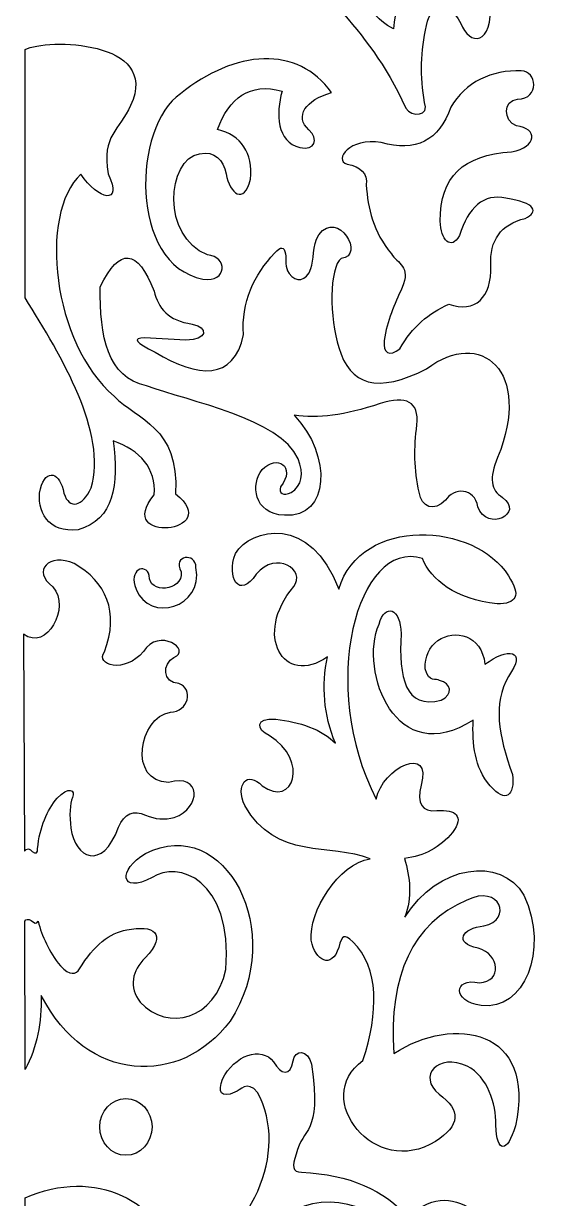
# Model space of a CAD drawing. Header units: centimetres. Extents: x -29 to 29, y -119 to 120.
# Drawn here: x 12.04 to 28.26, y -95.54 to -59.28 of the extents above; entities that cross this region are included whole.
import ezdxf

# ---------------------------------------------------------------- set-up
doc = ezdxf.new("R2010")
doc.units = ezdxf.units.CM
doc.header["$MEASUREMENT"] = 0
doc.layers.add('layer 1', color=7, linetype='Continuous')

msp = doc.modelspace()

# ---------------------------------------------------------------- linework, layer by layer
at = {"layer": 'layer 1', "color": 177}
msp.add_ellipse((15.19354, -93.33586), major_axis=(0, 0.875), ratio=0.92285714, dxfattribs=at)
for points, knots in [([(24.40228, -61.71586), (24.58081, -62.13613), (24.00736, -62.186), (23.82479, -61.89086), (23.82479, -61.89086), (22.59183, -59.16221), (20.93943, -58.3938), (19.89479, -56.19586), (19.89479, -56.19586), (18.98981, -54.47193), (18.73062, -51.04491), (21.04229, -49.23586), (21.04229, -49.23586), (21.65816, -48.62799), (22.13608, -48.748), (22.47603, -49.59586), (22.47603, -49.59586), (22.73747, -50.48303), (22.6037, -51.08947), (22.05228, -50.98336), (22.05228, -50.98336), (21.27371, -50.54859), (20.94025, -51.50682), (21.53978, -52.26586), (21.53978, -52.26586), (22.02274, -52.94497), (21.36554, -53.49293), (20.91478, -52.76086), (20.91478, -52.76086), (20.71196, -52.30058), (20.51016, -52.28976), (20.30979, -52.93586), (20.30979, -52.93586), (20.13656, -53.48667), (20.07635, -54.05872), (20.10979, -54.64836), (20.10979, -54.64836), (20.15165, -55.00836), (20.25833, -55.11336), (20.42979, -54.96336), (20.42979, -54.96336), (20.71678, -54.59468), (21.30836, -54.51197), (21.42728, -55.05836), (21.42728, -55.05836), (21.36012, -55.91583), (21.60876, -56.30726), (22.24103, -56.51711), (22.24103, -56.51711), (23.00024, -56.8414), (23.15983, -57.71811), (22.50228, -58.20586), (22.50228, -58.20586), (22.50706, -58.67187), (22.94919, -59.19994), (23.44978, -59.44336), (23.44978, -59.44336), (23.58499, -57.19668), (26.18071, -56.44531), (26.43729, -58.57336), (26.43729, -58.57336), (26.51023, -60.03103), (25.78922, -59.95502), (25.51978, -59.27836), (25.51978, -59.27836), (25.10466, -58.48945), (24.62714, -58.61469), (24.45979, -59.34336), (24.45979, -59.34336), (24.28915, -60.12594), (24.26021, -60.91624), (24.40228, -61.71586)], [0, 0, 0, 0, 0.05263158, 0.05263158, 0.05263158, 0.05263158, 0.10526316, 0.10526316, 0.10526316, 0.10526316, 0.15789474, 0.15789474, 0.15789474, 0.15789474, 0.21052632, 0.21052632, 0.21052632, 0.21052632, 0.26315789, 0.26315789, 0.26315789, 0.26315789, 0.31578947, 0.31578947, 0.31578947, 0.31578947, 0.36842105, 0.36842105, 0.36842105, 0.36842105, 0.42105263, 0.42105263, 0.42105263, 0.42105263, 0.47368421, 0.47368421, 0.47368421, 0.47368421, 0.52631579, 0.52631579, 0.52631579, 0.52631579, 0.57894737, 0.57894737, 0.57894737, 0.57894737, 0.63157895, 0.63157895, 0.63157895, 0.63157895, 0.68421053, 0.68421053, 0.68421053, 0.68421053, 0.73684211, 0.73684211, 0.73684211, 0.73684211, 0.78947368, 0.78947368, 0.78947368, 0.78947368, 0.84210526, 0.84210526, 0.84210526, 0.84210526, 0.89473684, 0.89473684, 0.89473684, 0.89473684, 1, 1, 1, 1]), ([(12.08854, -60.08086), (12.08854, -60.08086), (12.08354, -67.74336), (12.08354, -67.74336), (12.08354, -67.74336), (13.23339, -69.59769), (14.62345, -71.91077), (14.12354, -73.61586), (14.12354, -73.61586), (13.86432, -74.188), (13.44773, -74.3005), (13.28354, -73.78086), (13.28354, -73.78086), (13.17991, -73.14432), (12.73251, -72.97678), (12.55604, -73.64336), (12.55604, -73.64336), (12.40964, -74.33053), (12.80842, -75.02067), (13.72354, -74.90586), (13.72354, -74.90586), (14.83478, -74.5965), (14.97694, -73.5166), (14.80104, -72.16086), (14.80104, -72.16086), (15.63895, -72.44951), (16.12401, -73.01367), (16.06854, -73.82336), (16.06854, -73.82336), (14.79528, -75.36636), (18.2664, -75.01437), (16.72354, -73.79461), (16.72354, -73.79461), (16.84903, -71.72458), (15.54324, -71.5182), (14.83104, -70.78586), (14.83104, -70.78586), (12.92854, -69.15961), (12.48945, -65.17012), (13.80604, -63.92836), (13.80604, -63.92836), (14.33334, -64.7316), (15.11931, -64.90549), (14.65104, -63.92086), (14.65104, -63.92086), (14.43592, -62.72877), (15.00832, -62.57244), (15.34104, -61.80836), (15.34104, -61.80836), (16.27703, -59.76876), (12.73614, -59.74933), (12.08854, -60.08086)], [0, 0, 0, 0, 0.07142857, 0.07142857, 0.07142857, 0.07142857, 0.14285714, 0.14285714, 0.14285714, 0.14285714, 0.21428571, 0.21428571, 0.21428571, 0.21428571, 0.28571429, 0.28571429, 0.28571429, 0.28571429, 0.35714286, 0.35714286, 0.35714286, 0.35714286, 0.42857143, 0.42857143, 0.42857143, 0.42857143, 0.5, 0.5, 0.5, 0.5, 0.57142857, 0.57142857, 0.57142857, 0.57142857, 0.64285714, 0.64285714, 0.64285714, 0.64285714, 0.71428571, 0.71428571, 0.71428571, 0.71428571, 0.78571429, 0.78571429, 0.78571429, 0.78571429, 0.85714286, 0.85714286, 0.85714286, 0.85714286, 1, 1, 1, 1]), ([(21.53603, -61.41336), (20.73494, -61.63751), (20.37985, -62.15369), (20.83854, -62.56086), (20.83854, -62.56086), (21.15666, -62.85031), (21.02407, -63.20661), (20.55968, -63.1103), (20.55968, -63.1103), (19.84687, -62.93485), (19.81627, -62.06719), (20.00968, -61.3703), (20.00968, -61.3703), (19.00915, -61.08451), (18.37228, -61.59097), (18.02354, -62.55336), (18.02354, -62.55336), (18.73494, -62.72365), (19.13449, -63.28517), (19.03604, -64.08836), (19.03604, -64.08836), (18.84077, -64.88642), (18.3985, -64.54003), (18.28604, -63.91836), (18.28604, -63.91836), (18.18202, -63.48292), (17.94476, -63.20801), (17.46604, -63.30336), (17.46604, -63.30336), (16.45753, -63.4715), (16.28162, -65.86614), (17.70604, -66.42086), (17.70604, -66.42086), (18.34332, -66.47267), (18.3311, -67.28416), (17.57104, -67.16836), (17.57104, -67.16836), (15.26918, -66.73161), (15.40831, -62.4379), (16.87604, -61.44836), (16.87604, -61.44836), (18.55777, -60.09598), (20.49663, -59.94066), (21.53603, -61.41336)], [0, 0, 0, 0, 0.08333333, 0.08333333, 0.08333333, 0.08333333, 0.16666667, 0.16666667, 0.16666667, 0.16666667, 0.25, 0.25, 0.25, 0.25, 0.33333333, 0.33333333, 0.33333333, 0.33333333, 0.41666667, 0.41666667, 0.41666667, 0.41666667, 0.5, 0.5, 0.5, 0.5, 0.58333333, 0.58333333, 0.58333333, 0.58333333, 0.66666667, 0.66666667, 0.66666667, 0.66666667, 0.75, 0.75, 0.75, 0.75, 0.83333333, 0.83333333, 0.83333333, 0.83333333, 1, 1, 1, 1]), ([(22.60603, -64.26086), (22.64887, -63.90262), (22.43854, -63.7078), (22.01354, -63.61836), (22.01354, -63.61836), (21.5908, -63.50599), (22.0981, -62.78453), (23.06604, -62.95461), (23.06604, -62.95461), (24.13415, -63.2589), (24.84914, -62.89683), (25.21103, -61.86836), (25.21103, -61.86836), (25.65954, -61.09535), (26.47951, -60.69922), (27.38853, -60.74586), (27.38853, -60.74586), (27.85722, -60.73093), (27.97441, -61.60561), (27.27353, -61.61586), (27.27353, -61.61586), (26.81241, -61.66315), (26.83273, -62.28663), (27.23854, -62.44336), (27.23854, -62.44336), (27.9063, -62.50858), (27.88514, -63.09459), (27.0905, -63.24182), (27.0905, -63.24182), (25.58592, -63.33837), (24.88703, -64.01159), (24.88604, -65.38086), (24.88604, -65.38086), (24.8978, -65.95732), (25.22388, -66.29754), (25.48353, -65.82586), (25.48353, -65.82586), (25.74825, -64.95648), (26.23381, -64.51793), (26.90854, -64.67586), (26.90854, -64.67586), (27.84113, -64.8033), (27.93383, -65.11168), (27.50729, -65.29586), (27.50729, -65.29586), (26.75726, -65.48154), (26.40475, -65.96779), (26.44978, -66.75461), (26.44978, -66.75461), (26.47509, -67.74886), (25.96596, -68.22298), (25.15354, -67.94586), (25.15354, -67.94586), (24.52593, -68.22268), (24.02521, -68.64231), (23.64353, -69.31836), (23.64353, -69.31836), (23.31469, -69.56987), (23.11579, -69.46446), (23.16354, -69.06086), (23.16354, -69.06086), (23.2463, -68.44476), (23.48104, -67.96586), (23.71354, -67.43086), (23.71354, -67.43086), (23.99875, -66.78492), (23.56774, -66.68075), (23.38354, -66.39086), (23.38354, -66.39086), (22.81727, -65.70691), (22.65508, -64.98868), (22.60603, -64.26086)], [0, 0, 0, 0, 0.05263158, 0.05263158, 0.05263158, 0.05263158, 0.10526316, 0.10526316, 0.10526316, 0.10526316, 0.15789474, 0.15789474, 0.15789474, 0.15789474, 0.21052632, 0.21052632, 0.21052632, 0.21052632, 0.26315789, 0.26315789, 0.26315789, 0.26315789, 0.31578947, 0.31578947, 0.31578947, 0.31578947, 0.36842105, 0.36842105, 0.36842105, 0.36842105, 0.42105263, 0.42105263, 0.42105263, 0.42105263, 0.47368421, 0.47368421, 0.47368421, 0.47368421, 0.52631579, 0.52631579, 0.52631579, 0.52631579, 0.57894737, 0.57894737, 0.57894737, 0.57894737, 0.63157895, 0.63157895, 0.63157895, 0.63157895, 0.68421053, 0.68421053, 0.68421053, 0.68421053, 0.73684211, 0.73684211, 0.73684211, 0.73684211, 0.78947368, 0.78947368, 0.78947368, 0.78947368, 0.84210526, 0.84210526, 0.84210526, 0.84210526, 0.89473684, 0.89473684, 0.89473684, 0.89473684, 1, 1, 1, 1]), ([(14.39854, -67.40336), (14.39079, -68.95365), (14.62089, -70.19302), (15.83104, -70.46586), (15.83104, -70.46586), (17.17475, -70.95753), (19.939, -71.46771), (20.50354, -72.71336), (20.50354, -72.71336), (20.69262, -73.17705), (20.62523, -73.55809), (20.28854, -73.75336), (20.28854, -73.75336), (20.05591, -73.88345), (19.89982, -73.76864), (19.95979, -73.58461), (19.95979, -73.58461), (20.46202, -72.9465), (19.84089, -72.5702), (19.39729, -73.05086), (19.39729, -73.05086), (19.03664, -73.487), (19.12458, -74.4209), (20.08604, -74.45711), (20.08604, -74.45711), (21.47746, -74.55758), (21.56015, -72.60761), (20.38605, -71.37336), (20.38605, -71.37336), (21.12438, -71.48283), (21.92088, -71.37865), (23.03604, -71.01086), (23.03604, -71.01086), (23.83776, -70.75751), (24.24262, -70.9462), (24.16853, -71.66836), (24.16853, -71.66836), (24.07091, -72.36719), (24.08643, -73.06086), (24.23853, -73.74836), (24.23853, -73.74836), (24.30781, -74.21801), (24.70212, -74.36069), (25.04603, -73.99586), (25.04603, -73.99586), (25.29567, -73.59648), (25.95483, -73.59501), (26.04604, -74.20086), (26.04604, -74.20086), (26.33624, -74.98464), (27.49457, -74.41186), (26.80853, -73.90586), (26.80853, -73.90586), (26.44057, -73.69213), (26.39485, -73.30352), (26.65853, -72.67586), (26.65853, -72.67586), (27.74156, -70.00848), (26.14222, -68.66452), (24.46854, -69.93586), (24.46854, -69.93586), (22.95509, -70.71698), (22.08962, -70.43807), (21.76104, -69.28086), (21.76104, -69.28086), (21.46585, -68.38451), (21.46393, -66.8107), (21.83226, -66.53099), (21.83226, -66.53099), (22.5933, -66.4657), (21.74469, -65.00209), (21.14227, -65.79849), (21.14227, -65.79849), (20.93088, -66.14599), (21.00735, -66.58587), (20.89976, -66.84099), (20.89976, -66.84099), (20.76869, -67.23679), (20.43485, -67.2984), (20.22854, -66.99336), (20.22854, -66.99336), (20.07974, -66.79253), (20.15354, -66.5917), (20.11604, -66.39086), (20.11604, -66.39086), (20.08454, -66.15466), (19.96978, -66.1575), (19.78604, -66.35836), (19.78604, -66.35836), (19.14818, -67.04237), (18.73735, -67.89339), (18.82604, -68.88086), (18.82604, -68.88086), (18.51205, -70.3166), (17.42491, -70.21687), (16.09354, -69.42836), (16.09354, -69.42836), (15.49552, -69.13217), (15.38802, -68.98466), (15.77104, -68.98586), (15.77104, -68.98586), (15.77104, -68.98586), (17.04604, -69.05586), (17.04604, -69.05586), (17.04604, -69.05586), (17.7039, -69.05475), (17.75529, -68.6612), (17.24282, -68.55697), (17.24282, -68.55697), (16.50135, -68.45704), (16.18567, -68.06528), (16.06354, -67.54086), (16.06354, -67.54086), (15.54545, -66.23185), (15.01113, -66.17353), (14.39854, -67.40336)], [0, 0, 0, 0, 0.03333333, 0.03333333, 0.03333333, 0.03333333, 0.06666667, 0.06666667, 0.06666667, 0.06666667, 0.1, 0.1, 0.1, 0.1, 0.13333333, 0.13333333, 0.13333333, 0.13333333, 0.16666667, 0.16666667, 0.16666667, 0.16666667, 0.2, 0.2, 0.2, 0.2, 0.23333333, 0.23333333, 0.23333333, 0.23333333, 0.26666667, 0.26666667, 0.26666667, 0.26666667, 0.3, 0.3, 0.3, 0.3, 0.33333333, 0.33333333, 0.33333333, 0.33333333, 0.36666667, 0.36666667, 0.36666667, 0.36666667, 0.4, 0.4, 0.4, 0.4, 0.43333333, 0.43333333, 0.43333333, 0.43333333, 0.46666667, 0.46666667, 0.46666667, 0.46666667, 0.5, 0.5, 0.5, 0.5, 0.53333333, 0.53333333, 0.53333333, 0.53333333, 0.56666667, 0.56666667, 0.56666667, 0.56666667, 0.6, 0.6, 0.6, 0.6, 0.63333333, 0.63333333, 0.63333333, 0.63333333, 0.66666667, 0.66666667, 0.66666667, 0.66666667, 0.7, 0.7, 0.7, 0.7, 0.73333333, 0.73333333, 0.73333333, 0.73333333, 0.76666667, 0.76666667, 0.76666667, 0.76666667, 0.8, 0.8, 0.8, 0.8, 0.83333333, 0.83333333, 0.83333333, 0.83333333, 0.86666667, 0.86666667, 0.86666667, 0.86666667, 0.9, 0.9, 0.9, 0.9, 0.93333333, 0.93333333, 0.93333333, 0.93333333, 1, 1, 1, 1]), ([(19.21492, -76.27261), (19.83793, -75.53038), (20.75986, -76.15614), (20.36987, -76.66027), (20.36987, -76.66027), (19.11885, -78.13762), (20.05078, -79.77569), (21.40985, -78.82777), (21.40985, -78.82777), (21.22495, -79.71852), (21.28978, -80.60718), (21.65604, -81.49336), (21.65604, -81.49336), (21.26387, -81.06992), (20.52598, -80.82968), (19.81354, -80.75586), (19.81354, -80.75586), (19.17077, -80.67327), (19.22444, -81.10082), (19.61604, -81.25586), (19.61604, -81.25586), (20.87918, -82.05105), (20.34349, -83.4951), (19.40104, -82.81086), (19.40104, -82.81086), (18.94328, -82.3247), (18.55704, -82.76883), (18.86104, -83.41836), (18.86104, -83.41836), (19.80697, -85.12146), (21.51474, -84.57328), (22.72603, -85.06086), (22.72603, -85.06086), (21.74429, -85.20709), (20.82803, -86.71307), (20.91103, -87.57586), (20.91103, -87.57586), (21.02916, -88.21702), (21.53807, -88.47819), (21.75853, -87.79836), (21.75853, -87.79836), (21.85669, -87.39647), (21.9343, -87.38219), (22.18853, -87.61836), (22.18853, -87.61836), (23.01331, -88.41), (22.99012, -89.81853), (22.50353, -91.28086), (22.50353, -91.28086), (20.8952, -92.4782), (22.88665, -94.9426), (24.74104, -93.78336), (24.74104, -93.78336), (25.502, -93.3014), (25.53866, -92.81473), (24.85104, -92.32336), (24.85104, -92.32336), (24.17518, -91.77251), (24.81613, -91.04333), (25.72103, -91.45836), (25.72103, -91.45836), (26.34982, -91.79452), (26.61326, -92.59767), (26.60104, -93.27836), (26.60104, -93.27836), (26.63604, -94.17073), (26.95326, -94.14993), (27.20604, -93.30586), (27.20604, -93.30586), (27.85679, -90.31057), (25.3205, -89.86524), (23.45853, -91.07086), (23.45853, -91.07086), (23.292, -88.63445), (24.04199, -87.05777), (25.70854, -86.34086), (25.70854, -86.34086), (26.73397, -85.82197), (27.13841, -86.94835), (26.23604, -87.13336), (26.23604, -87.13336), (25.56748, -87.18777), (25.28437, -87.66927), (26.05394, -87.82158), (26.05394, -87.82158), (26.73547, -88.01467), (26.80492, -88.84474), (26.09853, -88.88586), (26.09853, -88.88586), (25.28548, -88.71338), (25.24255, -89.46293), (26.15145, -89.58658), (26.15145, -89.58658), (27.47263, -89.75295), (28.25712, -87.9178), (27.46853, -86.17836), (27.46853, -86.17836), (26.75307, -84.96863), (24.8095, -85.24002), (23.80103, -86.85836), (23.80103, -86.85836), (24.02096, -86.24172), (23.95729, -85.64198), (23.79103, -85.04836), (23.79103, -85.04836), (24.39247, -84.97596), (24.88841, -84.70533), (25.26697, -84.25107), (25.26697, -84.25107), (25.63502, -83.73991), (25.37398, -83.53633), (24.78198, -83.57107), (24.78198, -83.57107), (24.32579, -83.62718), (24.16067, -83.34839), (24.29728, -82.79211), (24.29728, -82.79211), (24.66268, -81.51372), (23.10195, -82.23796), (22.91353, -83.21836), (22.91353, -83.21836), (21.11559, -79.72836), (22.32053, -75.1769), (24.34104, -75.79086), (24.34104, -75.79086), (24.592, -76.44732), (25.35837, -77.05056), (26.64104, -77.19086), (26.64104, -77.19086), (27.22814, -77.19622), (27.40679, -76.94704), (26.98854, -76.32586), (26.98854, -76.32586), (25.96842, -74.67937), (22.45578, -74.45976), (21.75604, -76.74086), (21.75604, -76.74086), (20.90868, -74.42067), (19.03626, -74.85066), (18.57242, -75.64011), (18.57242, -75.64011), (18.28818, -76.38473), (18.68522, -77.07395), (19.21492, -76.27261)], [0, 0, 0, 0, 0.02702703, 0.02702703, 0.02702703, 0.02702703, 0.05405405, 0.05405405, 0.05405405, 0.05405405, 0.08108108, 0.08108108, 0.08108108, 0.08108108, 0.10810811, 0.10810811, 0.10810811, 0.10810811, 0.13513514, 0.13513514, 0.13513514, 0.13513514, 0.16216216, 0.16216216, 0.16216216, 0.16216216, 0.18918919, 0.18918919, 0.18918919, 0.18918919, 0.21621622, 0.21621622, 0.21621622, 0.21621622, 0.24324324, 0.24324324, 0.24324324, 0.24324324, 0.27027027, 0.27027027, 0.27027027, 0.27027027, 0.2972973, 0.2972973, 0.2972973, 0.2972973, 0.32432432, 0.32432432, 0.32432432, 0.32432432, 0.35135135, 0.35135135, 0.35135135, 0.35135135, 0.37837838, 0.37837838, 0.37837838, 0.37837838, 0.40540541, 0.40540541, 0.40540541, 0.40540541, 0.43243243, 0.43243243, 0.43243243, 0.43243243, 0.45945946, 0.45945946, 0.45945946, 0.45945946, 0.48648649, 0.48648649, 0.48648649, 0.48648649, 0.51351351, 0.51351351, 0.51351351, 0.51351351, 0.54054054, 0.54054054, 0.54054054, 0.54054054, 0.56756757, 0.56756757, 0.56756757, 0.56756757, 0.59459459, 0.59459459, 0.59459459, 0.59459459, 0.62162162, 0.62162162, 0.62162162, 0.62162162, 0.64864865, 0.64864865, 0.64864865, 0.64864865, 0.67567568, 0.67567568, 0.67567568, 0.67567568, 0.7027027, 0.7027027, 0.7027027, 0.7027027, 0.72972973, 0.72972973, 0.72972973, 0.72972973, 0.75675676, 0.75675676, 0.75675676, 0.75675676, 0.78378378, 0.78378378, 0.78378378, 0.78378378, 0.81081081, 0.81081081, 0.81081081, 0.81081081, 0.83783784, 0.83783784, 0.83783784, 0.83783784, 0.86486486, 0.86486486, 0.86486486, 0.86486486, 0.89189189, 0.89189189, 0.89189189, 0.89189189, 0.91891892, 0.91891892, 0.91891892, 0.91891892, 0.94594595, 0.94594595, 0.94594595, 0.94594595, 1, 1, 1, 1]), ([(12.03729, -78.12961), (12.74652, -78.66052), (13.50137, -77.31051), (12.94604, -76.66836), (12.94604, -76.66836), (12.27225, -76.16749), (12.83843, -75.60951), (13.60104, -75.94836), (13.60104, -75.94836), (14.57559, -76.50315), (15.00261, -77.44763), (14.53354, -78.66836), (14.53354, -78.66836), (14.23601, -79.09326), (15.1595, -79.35752), (15.73354, -78.66336), (15.73354, -78.66336), (16.2065, -77.90434), (17.259, -78.62239), (16.66854, -78.84336), (16.66854, -78.84336), (16.32401, -79.04423), (16.30951, -79.62402), (16.82854, -79.65336), (16.82854, -79.65336), (17.28989, -79.81797), (17.12535, -80.51957), (16.56604, -80.53836), (16.56604, -80.53836), (15.5863, -80.67181), (15.26313, -82.70294), (16.51104, -82.70086), (16.51104, -82.70086), (17.53244, -82.41554), (17.52982, -83.48419), (16.68604, -83.78586), (16.68604, -83.78586), (16.39635, -83.8663), (16.09, -83.83813), (15.80104, -83.71836), (15.80104, -83.71836), (15.43928, -83.53301), (15.1482, -83.66671), (14.96854, -84.08836), (14.96854, -84.08836), (14.46209, -85.4579), (13.62193, -85.03738), (13.49854, -84.11836), (13.49854, -84.11836), (13.44321, -83.73211), (13.4664, -83.35905), (13.54854, -83.16711), (13.54854, -83.16711), (13.64836, -82.93386), (13.41931, -82.81635), (13.07104, -83.19336), (13.07104, -83.19336), (12.76796, -83.55183), (12.53355, -84.07829), (12.47354, -84.74836), (12.47354, -84.74836), (12.47686, -84.87259), (12.41718, -84.92949), (12.30604, -84.83086), (12.30604, -84.83086), (12.26264, -84.74872), (12.11605, -84.721), (12.06354, -84.82336), (12.06354, -84.82336), (12.06354, -84.82336), (12.03729, -78.12961), (12.03729, -78.12961)], [0, 0, 0, 0, 0.05263158, 0.05263158, 0.05263158, 0.05263158, 0.10526316, 0.10526316, 0.10526316, 0.10526316, 0.15789474, 0.15789474, 0.15789474, 0.15789474, 0.21052632, 0.21052632, 0.21052632, 0.21052632, 0.26315789, 0.26315789, 0.26315789, 0.26315789, 0.31578947, 0.31578947, 0.31578947, 0.31578947, 0.36842105, 0.36842105, 0.36842105, 0.36842105, 0.42105263, 0.42105263, 0.42105263, 0.42105263, 0.47368421, 0.47368421, 0.47368421, 0.47368421, 0.52631579, 0.52631579, 0.52631579, 0.52631579, 0.57894737, 0.57894737, 0.57894737, 0.57894737, 0.63157895, 0.63157895, 0.63157895, 0.63157895, 0.68421053, 0.68421053, 0.68421053, 0.68421053, 0.73684211, 0.73684211, 0.73684211, 0.73684211, 0.78947368, 0.78947368, 0.78947368, 0.78947368, 0.84210526, 0.84210526, 0.84210526, 0.84210526, 0.89473684, 0.89473684, 0.89473684, 0.89473684, 1, 1, 1, 1]), ([(15.91604, -76.31836), (15.87775, -76.88341), (16.97053, -76.82368), (16.89604, -76.20336), (16.89604, -76.20336), (16.60903, -75.68845), (17.36501, -75.59377), (17.35354, -76.07336), (17.35354, -76.07336), (17.60773, -77.30425), (15.91334, -77.79899), (15.50604, -76.73586), (15.50604, -76.73586), (15.2591, -76.13917), (15.80238, -75.91013), (15.91604, -76.31836)], [0, 0, 0, 0, 0.2, 0.2, 0.2, 0.2, 0.4, 0.4, 0.4, 0.4, 0.6, 0.6, 0.6, 0.6, 1, 1, 1, 1]), ([(26.26854, -79.05836), (26.15695, -78.11604), (25.34108, -77.9859), (24.81353, -78.31836), (24.81353, -78.31836), (24.55055, -78.52851), (24.40426, -78.81005), (24.42854, -79.19586), (24.42854, -79.19586), (24.52302, -79.64886), (24.77585, -79.47271), (24.86604, -79.55336), (24.86604, -79.55336), (25.23467, -79.65473), (25.29827, -79.97615), (24.91604, -80.16586), (24.91604, -80.16586), (23.79955, -80.45241), (23.60937, -79.46389), (23.67854, -78.11836), (23.67854, -78.11836), (23.67551, -77.30639), (23.17577, -77.17237), (22.99978, -77.81711), (22.99978, -77.81711), (22.37369, -79.28993), (23.53353, -82.33086), (25.90354, -80.77836), (25.90354, -80.77836), (25.87532, -81.51969), (25.93671, -82.23313), (26.42978, -82.81211), (26.42978, -82.81211), (26.91012, -83.36325), (27.19546, -83.10619), (27.11354, -82.45836), (27.11354, -82.45836), (26.67908, -81.21783), (26.51326, -80.29593), (26.98854, -79.43086), (26.98854, -79.43086), (27.60255, -78.59307), (26.94355, -78.53617), (26.26854, -79.05836)], [0, 0, 0, 0, 0.08333333, 0.08333333, 0.08333333, 0.08333333, 0.16666667, 0.16666667, 0.16666667, 0.16666667, 0.25, 0.25, 0.25, 0.25, 0.33333333, 0.33333333, 0.33333333, 0.33333333, 0.41666667, 0.41666667, 0.41666667, 0.41666667, 0.5, 0.5, 0.5, 0.5, 0.58333333, 0.58333333, 0.58333333, 0.58333333, 0.66666667, 0.66666667, 0.66666667, 0.66666667, 0.75, 0.75, 0.75, 0.75, 0.83333333, 0.83333333, 0.83333333, 0.83333333, 1, 1, 1, 1]), ([(12.08104, -86.98836), (12.08104, -86.98836), (12.08354, -91.56836), (12.08354, -91.56836), (12.08354, -91.56836), (12.45908, -90.87986), (12.59091, -90.10565), (12.58604, -89.28336), (12.58604, -89.28336), (13.97995, -92.0001), (16.87866, -92.10852), (18.40604, -90.07086), (18.40604, -90.07086), (20.20189, -87.33117), (18.24686, -83.65988), (15.80104, -84.89336), (15.80104, -84.89336), (14.94157, -85.40059), (15.00217, -86.16252), (16.00854, -85.63836), (16.00854, -85.63836), (16.76587, -85.10606), (18.49854, -85.66336), (18.27604, -88.48086), (18.27604, -88.48086), (17.9605, -90.01058), (16.48134, -90.419), (15.63854, -89.48336), (15.63854, -89.48336), (15.2816, -89.0264), (15.3804, -88.50742), (15.79104, -88.11836), (15.79104, -88.11836), (16.50195, -87.35709), (16.03946, -87.08546), (15.22104, -87.25586), (15.22104, -87.25586), (14.70187, -87.3325), (14.21437, -87.73416), (13.75854, -88.46086), (13.75854, -88.46086), (13.67052, -88.63591), (13.46166, -88.6743), (13.17354, -88.36336), (13.17354, -88.36336), (12.81515, -87.9141), (12.60812, -87.45322), (12.48604, -86.98586), (12.48604, -86.98586), (12.45219, -87.08059), (12.36385, -87.05398), (12.27729, -86.96961), (12.27729, -86.96961), (12.19042, -86.90395), (12.09976, -86.92082), (12.08104, -86.98836)], [0, 0, 0, 0, 0.06666667, 0.06666667, 0.06666667, 0.06666667, 0.13333333, 0.13333333, 0.13333333, 0.13333333, 0.2, 0.2, 0.2, 0.2, 0.26666667, 0.26666667, 0.26666667, 0.26666667, 0.33333333, 0.33333333, 0.33333333, 0.33333333, 0.4, 0.4, 0.4, 0.4, 0.46666667, 0.46666667, 0.46666667, 0.46666667, 0.53333333, 0.53333333, 0.53333333, 0.53333333, 0.6, 0.6, 0.6, 0.6, 0.66666667, 0.66666667, 0.66666667, 0.66666667, 0.73333333, 0.73333333, 0.73333333, 0.73333333, 0.8, 0.8, 0.8, 0.8, 0.86666667, 0.86666667, 0.86666667, 0.86666667, 1, 1, 1, 1]), ([(12.08354, -95.52336), (12.08354, -95.52336), (12.08354, -100.65086), (12.08354, -100.65086), (12.08354, -100.65086), (12.67673, -101.06355), (13.34786, -101.1622), (14.15799, -100.75963), (14.15799, -100.75963), (14.91972, -99.91361), (14.70721, -99.24631), (13.87979, -99.67711), (13.87979, -99.67711), (12.77731, -100.00673), (12.58131, -98.65188), (12.98061, -98.59588), (12.98061, -98.59588), (14.0761, -98.55745), (14.02111, -97.91859), (13.26354, -97.33836), (13.26354, -97.33836), (12.43053, -96.77915), (13.20406, -95.73518), (14.18987, -95.87743), (14.18987, -95.87743), (15.97854, -96.08586), (16.7731, -99.6145), (15.97487, -100.22368), (15.97487, -100.22368), (15.48324, -100.095), (15.42473, -101.2697), (16.15354, -100.81961), (16.15354, -100.81961), (16.39213, -100.71554), (16.59618, -100.73104), (16.75854, -100.89086), (16.75854, -100.89086), (17.33822, -101.28486), (17.44025, -100.24976), (16.98104, -100.23586), (16.98104, -100.23586), (16.98104, -100.23586), (16.9841, -99.6394), (16.9841, -99.6394), (16.9841, -99.6394), (17.00506, -99.42995), (17.31325, -99.34877), (17.4041, -99.5294), (17.4041, -99.5294), (17.70802, -100.26571), (18.84447, -99.94057), (18.81354, -99.07086), (18.81354, -99.07086), (18.6894, -97.85377), (19.5877, -97.42559), (20.09604, -98.14586), (20.09604, -98.14586), (20.27664, -98.52173), (20.5633, -98.41255), (20.60104, -97.84336), (20.60104, -97.84336), (20.63454, -97.05443), (20.24428, -96.72151), (19.59604, -96.59586), (19.59604, -96.59586), (20.48644, -95.2892), (22.48089, -95.42616), (23.43853, -96.55086), (23.43853, -96.55086), (24.17601, -97.34862), (24.22592, -98.88018), (23.24854, -99.51836), (23.24854, -99.51836), (22.71795, -99.8461), (22.29794, -99.61552), (22.21604, -99.10336), (22.21604, -99.10336), (22.05682, -98.53969), (21.63462, -98.53767), (21.38603, -99.13586), (21.38603, -99.13586), (21.15145, -101.49435), (25.12181, -101.95484), (25.23603, -99.13336), (25.23603, -99.13336), (25.55981, -100.12253), (26.26358, -100.88342), (27.34859, -100.82904), (27.34859, -100.82904), (27.94351, -100.76389), (27.92903, -100.04789), (27.36608, -99.85904), (27.36608, -99.85904), (26.4548, -99.71055), (26.18775, -99.19179), (26.40609, -98.39404), (26.40609, -98.39404), (27.16691, -96.05547), (25.02996, -94.8005), (23.91854, -96.16336), (23.91854, -96.16336), (23.16588, -95.25951), (22.08594, -94.81443), (20.61104, -94.73086), (20.61104, -94.73086), (20.31478, -94.73851), (20.3194, -94.53778), (20.44354, -94.18086), (20.44354, -94.18086), (20.64026, -93.2962), (21.24126, -93.65572), (20.91603, -91.40086), (20.91603, -91.40086), (20.8109, -90.94124), (20.40016, -90.93589), (20.35355, -91.29836), (20.35355, -91.29836), (20.27669, -91.77509), (19.97021, -91.73447), (19.75104, -91.32836), (19.75104, -91.32836), (19.36964, -90.82345), (18.52945, -91.12796), (18.17604, -91.86211), (18.17604, -91.86211), (18.01888, -92.25275), (18.13122, -92.46027), (18.55354, -92.26586), (18.55354, -92.26586), (18.73634, -92.22212), (18.91487, -91.86165), (19.25604, -92.27586), (19.25604, -92.27586), (20.24443, -94.08125), (19.09237, -96.75721), (16.80354, -97.73836), (16.80354, -97.73836), (16.34702, -95.5547), (14.23963, -94.58404), (12.08354, -95.52336)], [0, 0, 0, 0, 0.02777778, 0.02777778, 0.02777778, 0.02777778, 0.05555556, 0.05555556, 0.05555556, 0.05555556, 0.08333333, 0.08333333, 0.08333333, 0.08333333, 0.11111111, 0.11111111, 0.11111111, 0.11111111, 0.13888889, 0.13888889, 0.13888889, 0.13888889, 0.16666667, 0.16666667, 0.16666667, 0.16666667, 0.19444444, 0.19444444, 0.19444444, 0.19444444, 0.22222222, 0.22222222, 0.22222222, 0.22222222, 0.25, 0.25, 0.25, 0.25, 0.27777778, 0.27777778, 0.27777778, 0.27777778, 0.30555556, 0.30555556, 0.30555556, 0.30555556, 0.33333333, 0.33333333, 0.33333333, 0.33333333, 0.36111111, 0.36111111, 0.36111111, 0.36111111, 0.38888889, 0.38888889, 0.38888889, 0.38888889, 0.41666667, 0.41666667, 0.41666667, 0.41666667, 0.44444444, 0.44444444, 0.44444444, 0.44444444, 0.47222222, 0.47222222, 0.47222222, 0.47222222, 0.5, 0.5, 0.5, 0.5, 0.52777778, 0.52777778, 0.52777778, 0.52777778, 0.55555556, 0.55555556, 0.55555556, 0.55555556, 0.58333333, 0.58333333, 0.58333333, 0.58333333, 0.61111111, 0.61111111, 0.61111111, 0.61111111, 0.63888889, 0.63888889, 0.63888889, 0.63888889, 0.66666667, 0.66666667, 0.66666667, 0.66666667, 0.69444444, 0.69444444, 0.69444444, 0.69444444, 0.72222222, 0.72222222, 0.72222222, 0.72222222, 0.75, 0.75, 0.75, 0.75, 0.77777778, 0.77777778, 0.77777778, 0.77777778, 0.80555556, 0.80555556, 0.80555556, 0.80555556, 0.83333333, 0.83333333, 0.83333333, 0.83333333, 0.86111111, 0.86111111, 0.86111111, 0.86111111, 0.88888889, 0.88888889, 0.88888889, 0.88888889, 0.91666667, 0.91666667, 0.91666667, 0.91666667, 0.94444444, 0.94444444, 0.94444444, 0.94444444, 1, 1, 1, 1])]:
    msp.add_open_spline(points, degree=3, knots=knots, dxfattribs=at)

doc.saveas('drawing.dxf')
